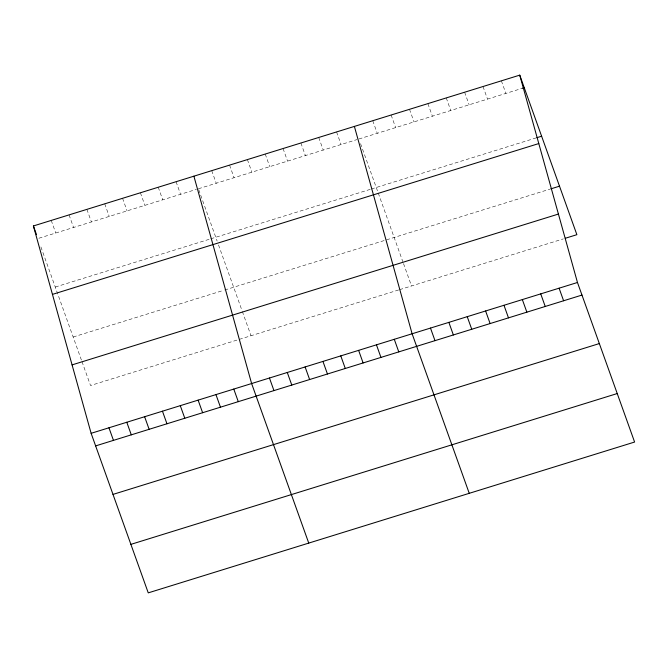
<?xml version="1.0" encoding="UTF-8"?>
<svg xmlns="http://www.w3.org/2000/svg" width="668" height="668" viewBox="0 0 668 668"><rect width="100%" height="100%" fill="white"/><g stroke="black" fill="none" stroke-linecap="round" stroke-linejoin="round"><path stroke-width="0.5" stroke-dasharray="3.34 2.5" d="M38.894 238.234L196.417 189.378M198.396 188.768L356.912 139.604M358.891 138.994L522.318 88.31M55.269 287.04L209.819 239.111M210.812 238.802L370.314 189.336M371.308 189.027L535.82 138.009M73.163 337.006L223.747 290.304M224.74 290.004L549.839 189.178M398.637 289.954L90.531 385.511L81.847 361.254M399.631 289.653L563.341 238.877M501.376 80.828L505.876 93.411M483.006 86.523L487.506 99.106M464.627 92.226L469.136 104.809M446.257 97.92L450.758 110.504M427.879 103.623L432.388 116.199M409.509 109.318L414.018 121.902M391.139 115.013L395.64 127.596M372.761 120.716L377.27 133.291M360.561 143.653L402.837 261.714M403.505 263.576L411.521 285.962M336.555 131.938L341.064 144.522M318.728 137.474L323.228 150.049M300.892 143.002L305.393 155.586M283.057 148.53L287.566 161.113M265.229 154.066L269.73 166.641M247.394 159.594L251.894 172.177M229.558 165.121L234.067 177.705M211.731 170.657L216.232 183.232M198.73 189.695L217.142 241.106M218.519 244.956L242.008 310.553M242.342 311.488L251.026 335.737M176.06 181.713L180.569 194.296M158.232 187.249L162.733 199.824M140.397 192.776L144.898 205.36M122.561 198.304L127.07 210.888M104.734 203.84L109.235 216.415M86.898 209.368L91.399 221.951M69.063 214.896L73.572 227.479M51.236 220.423L55.736 233.007M40.907 246.935L81.513 360.328"/><path stroke-width="1" d="M519.746 75.133L577.469 282.489L634.6 442.041L148.254 592.867L91.124 433.315L33.4 225.959L519.746 75.133L576.876 234.685L565.27 238.284M522.318 88.31L524.255 87.708M536.78 137.708L541.623 136.214M52.446 294.388L538.8 143.562M550.808 188.877L559.508 186.18M72.077 364.887L558.423 214.061M91.124 433.315L577.469 282.489M95.633 445.898L581.978 295.072M112.992 494.404L599.346 343.569M130.886 544.37L617.232 393.544M559.099 288.192L563.6 300.767M540.729 293.887L545.23 306.47M522.351 299.59L526.86 312.165M503.981 305.284L508.482 317.868M485.611 310.979L490.112 323.562M467.233 316.682L471.742 329.257M448.863 322.377L453.363 334.96M430.484 328.071L434.993 340.655M469.245 493.326L412.114 333.775L354.391 126.411M394.279 339.302L398.788 351.886M376.451 344.83L380.952 357.413M358.616 350.366L363.116 362.941M340.78 355.894L345.289 368.477M322.953 361.421L327.454 374.005M305.117 366.957L309.618 379.533M287.282 372.485L291.791 385.069M269.454 378.013L273.955 390.596M308.75 543.092L251.619 383.549L193.895 176.185M233.783 389.077L238.292 401.66M215.956 394.604L220.457 407.188M198.12 400.14L202.621 412.715M180.285 405.668L184.794 418.251M162.458 411.196L166.958 423.779M144.622 416.732L149.131 429.307M126.786 422.259L131.295 434.843M108.959 427.787L113.46 440.371M33.4 225.959L36.515 234.668"/></g></svg>
